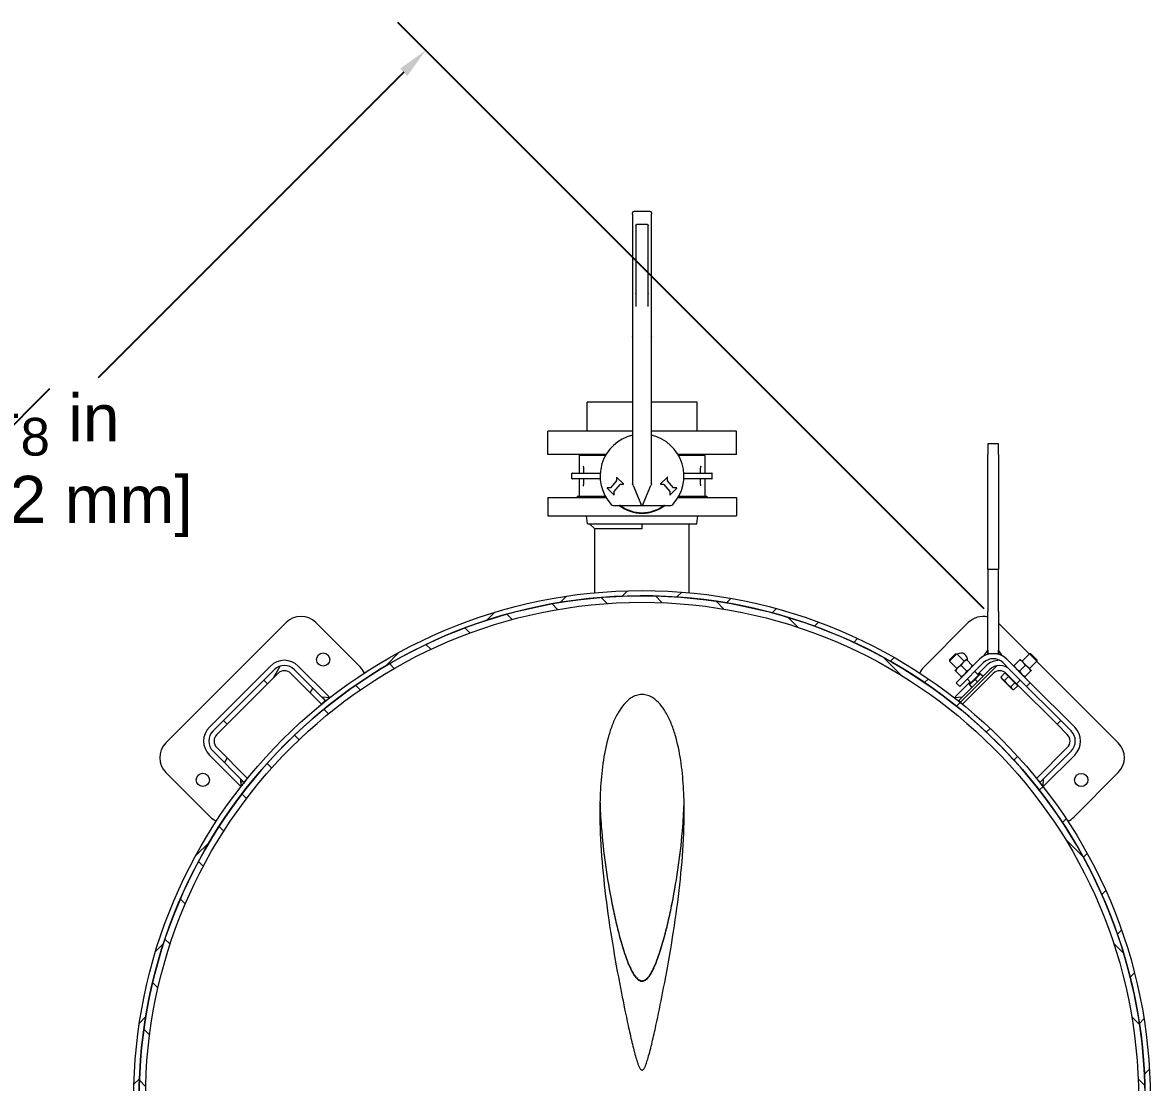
# Model space of a CAD drawing. Header units: inches. Extents: x 19 to 503, y 6 to 322.
# Drawn here: x 223.8 to 277.6, y 205.4 to 255.9 of the extents above; entities that cross this region are included whole.
import ezdxf

# ---------------------------------------------------------------- set-up
doc = ezdxf.new("R2010")
doc.units = ezdxf.units.IN
doc.header["$LTSCALE"] = 15
doc.header["$MEASUREMENT"] = 0
for name, color, linetype, lineweight in [('Dimension (ANSI)', 7, 'Continuous', 25), ('Hatch', 7, 'Continuous', 18), ('Visible', 7, 'Continuous', 18)]:
    doc.layers.add(name, color=color, linetype=linetype, lineweight=lineweight)
doc.styles.add('MEMCOR Medium', font='arial.ttf')
doc.dimstyles.new('Default (ANSI)', dxfattribs={"dimscale": 15, "dimtxt": 0.15, "dimasz": 0.098425, "dimexe": 0.125, "dimexo": 0.0625, "dimgap": 0.031496, "dimtad": 0, "dimtih": 1, "dimtoh": 1, "dimdec": 4, "dimrnd": 1e-08, "dimzin": 3, "dimdsep": 46, "dimlunit": 5, "dimtxsty": 'MEMCOR Medium', "dimcen": 0.09, "dimdle": 0.393701, "dimclrd": 256, "dimclre": 256, "dimclrt": 256, "dimadec": 0, "dimazin": 1, "dimtfac": 0.8, "dimtofl": 0, "dimtmove": 0, "dimatfit": 3, "dimfxl": 1, "dimfrac": 1, "dimtolj": 1, "dimtzin": 4, "dimlwd": -1, "dimlwe": -1, "dimarcsym": 0})

# ---------------------------------------------------------------- blocks, each defined once
blk = doc.blocks.new('*D27')
at = {"layer": 'Defpoints', "color": 0, "transparency": 16777216}
for p in [(270.371, 227.309), (203.361, 214.913), (230.664, 187.61)]:
    blk.add_point(p, dxfattribs=at)
at = {"layer": 'Dimension (ANSI)', "transparency": 16777216}
for p, q in [((269.708, 227.972), (241.738, 255.941)), ((242.02, 253.571), (227.441, 238.993)), ((204.405, 215.957), (218.984, 230.535)), ((230.001, 188.272), (202.035, 216.238))]:
    blk.add_line(p, q, dxfattribs=at)
for points in [[(241.846, 253.745), (242.194, 253.397), (243.064, 254.615)], [(204.231, 216.131), (204.579, 215.783), (203.361, 214.913)]]:
    blk.add_solid(points, dxfattribs=at)
at = {"layer": 'Dimension (ANSI)', "transparency": 16777216, "char_height": 2.25, "attachment_point": 5, "style": 'MEMCOR Medium'}
for s, insert in [('\\A1; 56{\\H0.8x;\\S1#8;} in', (223.213, 237.078)), ('\\A1;[1426.2 mm]', (223.213, 232.85))]:
    blk.add_mtext(s, dxfattribs=dict(at, insert=insert))

msp = doc.modelspace()

# ---------------------------------------------------------------- hatches: boundary and pattern name
at = {"layer": 'Hatch'}
h = msp.add_hatch(dxfattribs=at)
h.set_pattern_fill('ANSI31', color=256, scale=15, style=0)
edge = h.paths.add_edge_path()
edge.add_line((277.38724, 204.77726), (277.38753, 204.77697))
edge.add_spline(control_points=[(277.38753, 204.77697), (277.41938, 204.74579), (277.45113, 204.7145), (277.51462, 204.6516), (277.54635, 204.61997), (277.57798, 204.58825)], knot_values=[-0.68102593, -0.68102593, -0.68102593, -0.68102593, -0.34137369, -0.34137369, 0, 0, 0, 0], degree=3, periodic=0)
edge.add_line((277.57798, 204.58825), (277.63798, 204.58825))
edge.add_ellipse((253.38827, 204.58825), major_axis=(0, 24.24971), ratio=1, start_angle=270, end_angle=307.897761)
edge.add_ellipse((253.38827, 204.58825), major_axis=(-14.89549, 19.13564), ratio=1, start_angle=270, end_angle=270.590688)
edge.add_ellipse((253.38827, 204.58825), major_axis=(-15.09197, 18.98106), ratio=1, start_angle=270, end_angle=283.023092)
edge.add_ellipse((253.38827, 204.58825), major_axis=(-18.98106, 15.09197), ratio=1, start_angle=270, end_angle=270.590688)
edge.add_ellipse((253.38827, 204.58825), major_axis=(-19.13564, 14.89549), ratio=1, start_angle=270, end_angle=345.795532)
edge.add_ellipse((253.38827, 204.58825), major_axis=(-14.89549, 19.13564), ratio=1, start_angle=0, end_angle=0.590688)
edge.add_ellipse((253.38827, 204.58825), major_axis=(-18.98106, -15.09197), ratio=1, start_angle=270, end_angle=283.023092)
edge.add_ellipse((253.38827, 204.58825), major_axis=(-15.09197, -18.98106), ratio=1, start_angle=270, end_angle=270.590688)
edge.add_ellipse((253.38827, 204.58825), major_axis=(-14.89549, -19.13564), ratio=1, start_angle=270, end_angle=345.795532)
edge.add_ellipse((253.38827, 204.58825), major_axis=(14.89549, -19.13564), ratio=1, start_angle=270, end_angle=270.590688)
edge.add_ellipse((253.38827, 204.58825), major_axis=(15.09197, -18.98106), ratio=1, start_angle=270, end_angle=283.023092)
edge.add_ellipse((253.38827, 204.58825), major_axis=(18.98106, -15.09197), ratio=1, start_angle=270, end_angle=270.590688)
edge.add_ellipse((253.38827, 204.58825), major_axis=(19.13564, -14.89549), ratio=1, start_angle=270, end_angle=345.795532)
edge.add_ellipse((253.38827, 204.58825), major_axis=(19.13564, 14.89549), ratio=1, start_angle=270, end_angle=270.590688)
edge.add_ellipse((253.38827, 204.58825), major_axis=(18.98106, 15.09197), ratio=1, start_angle=270, end_angle=283.023092)
edge.add_ellipse((253.38827, 204.58825), major_axis=(15.09197, 18.98106), ratio=1, start_angle=270, end_angle=270.590688)
edge.add_ellipse((253.38827, 204.58825), major_axis=(14.89549, 19.13564), ratio=1, start_angle=270, end_angle=307.897761)
edge.add_line((277.63798, 204.58824), (277.57798, 204.58824))
edge.add_spline(control_points=[(277.57798, 204.58824), (277.54635, 204.55652), (277.51462, 204.5249), (277.45113, 204.46199), (277.41938, 204.43071), (277.38753, 204.39952)], knot_values=[-0.68207588, -0.68207588, -0.68207588, -0.68207588, -0.3407022, -0.3407022, -0.00104997, -0.00104997, -0.00104997, -0.00104997], degree=3, periodic=0)
edge.add_line((277.38753, 204.39952), (277.38724, 204.39923))
edge.add_ellipse((253.38827, 204.58825), major_axis=(-0.18902, -23.99896), ratio=1, start_angle=90.902504, end_angle=450, ccw=False)
h = msp.add_hatch(dxfattribs=at)
h.set_pattern_fill('ANSI31', color=256, scale=15, angle=90.0002, style=0)
edge = h.paths.add_edge_path()
edge.add_ellipse((253.38827, 204.58825), major_axis=(0, 24), ratio=1, start_angle=270, end_angle=270.450556)
edge.add_ellipse((253.38827, 204.58825), major_axis=(-0.18873, 23.99926), ratio=1, start_angle=270, end_angle=629.098888)
edge.add_ellipse((253.38827, 204.58825), major_axis=(0.18873, 23.99926), ratio=1, start_angle=270, end_angle=270.450556)
edge = h.paths.add_edge_path(flags=0)
edge.add_ellipse((253.38827, 204.58825), major_axis=(0, 23.69), ratio=1, start_angle=0, end_angle=360)
h = msp.add_hatch(dxfattribs=at)
h.set_pattern_fill('ANSI31', color=256, scale=15, angle=15, style=0)
edge = h.paths.add_edge_path()
edge.add_line((233.41241, 222.63572), (232.91997, 222.14327))
edge.add_ellipse((233.40787, 221.65537), major_axis=(-0.4879, -0.4879), ratio=1, start_angle=270, end_angle=360)
edge.add_line((232.91997, 221.16747), (234.23044, 219.857))
edge.add_line((234.23044, 219.857), (234.38797, 219.69947))
edge.add_line((234.38797, 219.69947), (234.56474, 219.87624))
edge.add_line((234.56474, 219.87624), (233.09674, 221.34424))
edge.add_ellipse((233.40787, 221.65537), major_axis=(-0.31113, 0.31113), ratio=1, start_angle=0, end_angle=90, ccw=False)
edge.add_line((233.09674, 221.9665), (233.58919, 222.45894))
edge.add_line((233.58919, 222.45894), (233.41241, 222.63572))
edge = h.paths.add_edge_path()
edge.add_line((238.10028, 223.41178), (238.27705, 223.58856))
edge.add_line((238.27705, 223.58856), (238.11953, 223.74608))
edge.add_line((238.11953, 223.74608), (236.80905, 225.05655))
edge.add_ellipse((236.32115, 224.56865), major_axis=(-0.4879, 0.4879), ratio=1, start_angle=270, end_angle=360)
edge.add_line((235.83325, 225.05655), (235.3408, 224.56411))
edge.add_line((235.3408, 224.56411), (235.51758, 224.38733))
edge.add_line((235.51758, 224.38733), (236.01002, 224.87978))
edge.add_ellipse((236.32115, 224.56865), major_axis=(0.31113, 0.31113), ratio=1, start_angle=0, end_angle=90, ccw=False)
edge.add_line((236.63228, 224.87978), (238.10028, 223.41178))
h = msp.add_hatch(dxfattribs=at)
h.set_pattern_fill('ANSI31', color=256, scale=15, style=0)
edge = h.paths.add_edge_path()
edge.add_line((271.43575, 224.56411), (270.9433, 225.05655))
edge.add_ellipse((270.4554, 224.56865), major_axis=(-0.4879, 0.4879), ratio=1, start_angle=270, end_angle=360)
edge.add_line((269.96749, 225.05655), (268.65702, 223.74608))
edge.add_line((268.65702, 223.74608), (268.4995, 223.58856))
edge.add_line((268.4995, 223.58856), (268.67627, 223.41178))
edge.add_line((268.67627, 223.41178), (270.14427, 224.87978))
edge.add_ellipse((270.4554, 224.56865), major_axis=(0.31113, 0.31113), ratio=1, start_angle=0, end_angle=90, ccw=False)
edge.add_line((270.76652, 224.87978), (271.25897, 224.38733))
edge.add_line((271.25897, 224.38733), (271.43575, 224.56411))
edge = h.paths.add_edge_path()
edge.add_line((272.21181, 219.87624), (272.38858, 219.69947))
edge.add_line((272.38858, 219.69947), (272.54611, 219.857))
edge.add_line((272.54611, 219.857), (273.85658, 221.16747))
edge.add_ellipse((273.36868, 221.65537), major_axis=(0.4879, 0.4879), ratio=1, start_angle=270, end_angle=360)
edge.add_line((273.85658, 222.14327), (273.36414, 222.63572))
edge.add_line((273.36414, 222.63572), (273.18736, 222.45894))
edge.add_line((273.18736, 222.45894), (273.6798, 221.9665))
edge.add_ellipse((273.36868, 221.65537), major_axis=(0.31113, -0.31113), ratio=1, start_angle=0, end_angle=90, ccw=False)
edge.add_line((273.6798, 221.34424), (272.21181, 219.87624))
h = msp.add_hatch(dxfattribs=at)
h.set_pattern_fill('ANSI31', color=256, scale=15, angle=-15, style=0)
edge = h.paths.add_edge_path()
edge.add_ellipse((253.38827, 204.58825), major_axis=(14.89549, 19.13564), ratio=1, start_angle=89.409312, end_angle=90)
edge.add_line((234.25264, 219.48374), (234.23044, 219.857))
edge.add_line((234.23044, 219.857), (234.38797, 219.69947))
edge.add_line((234.38797, 219.69947), (234.40721, 219.68022))
edge = h.paths.add_edge_path()
edge.add_line((272.54611, 219.857), (272.38858, 219.69947))
edge.add_line((272.38858, 219.69947), (272.36933, 219.68022))
edge.add_ellipse((253.38827, 204.58825), major_axis=(15.09197, -18.98106), ratio=1, start_angle=89.409312, end_angle=90, ccw=False)
edge.add_line((272.52391, 219.48374), (272.54611, 219.857))
edge = h.paths.add_edge_path()
edge.add_ellipse((253.38827, 204.58825), major_axis=(19.13564, -14.89549), ratio=1, start_angle=89.409312, end_angle=90)
edge.add_line((268.28376, 223.72388), (268.65702, 223.74608))
edge.add_line((268.65702, 223.74608), (268.4995, 223.58856))
edge.add_line((268.4995, 223.58856), (268.48025, 223.56931))
edge = h.paths.add_edge_path()
edge.add_line((268.65702, 185.43041), (268.4995, 185.58794))
edge.add_line((268.4995, 185.58794), (268.48025, 185.60719))
edge.add_ellipse((253.38827, 204.58825), major_axis=(-18.98106, -15.09197), ratio=1, start_angle=89.409312, end_angle=90, ccw=False)
edge.add_line((268.28376, 185.45261), (268.65702, 185.43041))
edge = h.paths.add_edge_path()
edge.add_ellipse((253.38827, 204.58825), major_axis=(-14.89549, -19.13564), ratio=1, start_angle=89.409312, end_angle=90)
edge.add_line((272.52391, 189.69276), (272.54611, 189.3195))
edge.add_line((272.54611, 189.3195), (272.38858, 189.47702))
edge.add_line((272.38858, 189.47702), (272.36933, 189.49627))
edge = h.paths.add_edge_path()
edge.add_line((234.23044, 189.3195), (234.38797, 189.47702))
edge.add_line((234.38797, 189.47702), (234.40721, 189.49627))
edge.add_ellipse((253.38827, 204.58825), major_axis=(-15.09197, 18.98106), ratio=1, start_angle=89.409312, end_angle=90, ccw=False)
edge.add_line((234.25264, 189.69276), (234.23044, 189.3195))
edge = h.paths.add_edge_path()
edge.add_ellipse((253.38827, 204.58825), major_axis=(-19.13564, 14.89549), ratio=1, start_angle=89.409312, end_angle=90)
edge.add_line((238.49278, 185.45261), (238.11953, 185.43041))
edge.add_line((238.11953, 185.43041), (238.27705, 185.58794))
edge.add_line((238.27705, 185.58794), (238.2963, 185.60719))
edge = h.paths.add_edge_path()
edge.add_line((238.11953, 223.74608), (238.27705, 223.58856))
edge.add_line((238.27705, 223.58856), (238.2963, 223.56931))
edge.add_ellipse((253.38827, 204.58825), major_axis=(18.98106, 15.09197), ratio=1, start_angle=89.409312, end_angle=90, ccw=False)
edge.add_line((238.49278, 223.72388), (238.11953, 223.74608))

# ---------------------------------------------------------------- linework, layer by layer
at = {"layer": 'Visible'}
for p, q in [((252.93827, 246.80187), (252.93827, 246.86687)), ((252.93827, 246.80187), (252.93827, 240.94987)), ((253.77827, 246.92687), (252.99827, 246.92687)), ((253.83827, 246.86687), (253.83827, 246.80187)), ((253.83827, 240.94987), (253.83827, 246.80187)), ((253.08827, 246.24187), (253.08827, 246.26187)), ((253.08827, 246.24187), (253.08827, 243.00896)), ((253.64827, 246.30187), (253.12827, 246.30187)), ((253.68827, 246.26187), (253.68827, 246.24187)), ((253.68827, 243.00896), (253.68827, 246.24187)), ((253.08827, 242.99611), (253.08827, 243.00896)), ((253.08827, 242.99611), (253.08827, 242.38793)), ((253.68827, 243.00896), (253.68827, 242.99611)), ((253.68827, 242.38793), (253.68827, 242.99611)), ((252.93827, 240.92673), (252.93827, 240.94987)), ((252.93827, 240.92673), (252.93827, 236.24472)), ((253.83827, 240.94987), (253.83827, 240.92673)), ((253.83827, 236.24472), (253.83827, 240.92673)), ((252.93827, 237.82549), (250.76327, 237.82549)), ((250.76327, 236.45049), (250.76327, 237.82549)), ((256.01327, 237.82549), (253.83827, 237.82549)), ((256.01327, 236.45049), (256.01327, 237.82549)), ((252.93827, 236.45049), (248.88827, 236.45049)), ((248.88827, 235.32549), (248.88827, 236.45049)), ((252.93827, 236.24472), (252.93827, 236.17886)), ((257.88827, 236.45049), (253.83827, 236.45049)), ((253.83827, 236.17886), (253.83827, 236.24472)), ((257.88827, 235.32549), (257.88827, 236.45049)), ((252.93827, 236.17886), (252.93827, 233.93138)), ((253.83827, 233.93138), (253.83827, 236.17886)), ((269.89286, 235.83776), (269.89286, 235.33776)), ((270.39286, 235.83776), (269.89286, 235.83776)), ((270.39286, 235.33776), (270.39286, 235.83776)), ((251.67008, 235.32549), (248.88827, 235.32549)), ((250.43552, 235.32549), (250.39615, 235.28612)), ((251.64723, 235.28612), (250.39615, 235.28612)), ((250.39615, 235.28612), (250.39615, 234.43966)), ((257.88827, 235.32549), (255.10647, 235.32549)), ((256.3804, 235.28612), (255.12932, 235.28612)), ((256.34103, 235.32549), (256.3804, 235.28612)), ((256.3804, 235.28612), (256.3804, 234.43966)), ((269.89286, 230.33776), (269.89286, 235.33776)), ((270.39286, 235.33776), (270.39286, 230.33776)), ((250.04332, 234.18376), (250.04332, 234.41998)), ((250.06301, 234.43966), (250.31208, 234.43966)), ((250.31208, 234.16407), (250.06301, 234.16407)), ((250.31208, 234.43966), (251.39303, 234.43966)), ((251.39303, 234.16407), (250.31208, 234.16407)), ((250.39615, 234.16407), (250.39615, 233.33825)), ((250.60963, 234.43966), (250.60963, 234.62752)), ((250.60963, 233.97622), (250.60963, 234.16407)), ((252.17421, 234.23352), (252.17421, 234.08325)), ((252.50528, 233.9266), (252.19129, 234.2406)), ((254.58526, 234.2406), (254.27127, 233.9266)), ((254.60233, 234.08325), (254.60233, 234.23352)), ((255.38352, 234.43966), (256.46446, 234.43966)), ((256.46446, 234.16407), (255.38352, 234.16407)), ((256.16692, 234.62752), (256.16692, 234.43966)), ((256.16692, 234.16407), (256.16692, 233.97622)), ((256.3804, 234.16407), (256.3804, 233.33825)), ((256.46446, 234.43966), (256.71354, 234.43966)), ((256.71354, 234.16407), (256.46446, 234.16407)), ((256.73322, 234.18376), (256.73322, 234.41998)), ((251.72469, 233.71725), (252.03868, 233.40325)), ((251.88098, 233.73432), (251.73176, 233.73432)), ((252.17189, 234.07684), (251.88866, 233.7379)), ((252.05575, 233.41032), (252.05575, 233.56059)), ((252.05808, 233.56701), (252.34131, 233.90594)), ((252.34898, 233.90953), (252.49821, 233.90953)), ((252.93827, 233.91002), (252.93827, 233.93138)), ((252.94146, 233.89437), (252.94745, 233.88028)), ((252.96146, 233.84731), (252.94745, 233.88028)), ((252.96146, 233.84731), (253.33191, 232.97567)), ((253.44464, 232.97567), (253.81509, 233.84731)), ((253.8291, 233.88028), (253.81509, 233.84731)), ((253.8291, 233.88028), (253.83509, 233.89437)), ((253.83827, 233.93138), (253.83827, 233.91002)), ((254.27834, 233.90953), (254.42757, 233.90953)), ((254.43524, 233.90594), (254.71847, 233.56701)), ((254.88789, 233.7379), (254.60466, 234.07684)), ((254.7208, 233.56059), (254.7208, 233.41032)), ((254.73787, 233.40325), (255.05186, 233.71725)), ((255.04479, 233.73432), (254.89557, 233.73432)), ((248.88827, 233.27825), (251.67008, 233.27825)), ((248.88827, 233.27825), (248.88827, 232.39825)), ((250.29327, 233.33825), (251.63572, 233.33825)), ((250.29327, 233.33825), (250.29327, 233.27825)), ((255.10647, 233.27825), (257.88827, 233.27825)), ((255.14082, 233.33825), (256.48327, 233.33825)), ((256.48327, 233.33825), (256.48327, 233.27825)), ((257.88827, 233.27825), (257.88827, 232.39825)), ((252.0135, 232.90187), (253.37358, 232.90187)), ((253.33777, 232.96187), (253.33191, 232.97567)), ((253.35219, 232.92796), (253.33777, 232.96187)), ((253.37358, 232.90187), (254.76305, 232.90187)), ((253.43877, 232.96187), (253.4288, 232.9384)), ((253.44464, 232.97567), (253.43877, 232.96187)), ((248.88827, 232.39825), (257.88827, 232.39825)), ((250.7787, 232.02825), (250.73327, 232.39825)), ((250.7787, 232.02825), (255.99784, 232.02825)), ((251.13827, 231.77825), (250.88827, 232.02825)), ((253.38827, 231.77825), (253.38827, 232.02825)), ((255.63827, 228.73334), (255.63827, 232.02825)), ((255.99784, 232.02825), (256.04327, 232.39825)), ((251.13827, 228.73334), (251.13827, 231.77825)), ((253.38827, 231.77825), (251.13827, 231.77825)), ((269.89286, 229.83776), (269.89286, 230.33776)), ((270.39286, 230.33776), (270.39286, 229.83776)), ((269.89286, 229.83776), (269.89286, 227.83776)), ((270.39286, 229.83776), (269.89286, 229.83776)), ((270.39286, 227.83776), (270.39286, 229.83776)), ((269.89286, 225.83776), (269.89286, 227.83776)), ((270.39286, 227.83776), (270.39286, 225.83776)), ((230.66783, 221.57052), (236.40954, 227.31222)), ((237.82375, 227.31222), (239.94507, 225.1909)), ((266.83501, 225.18737), (268.95633, 227.30869)), ((270.39286, 227.28638), (271.86643, 225.8128)), ((268.0549, 225.53681), (268.34172, 225.82363)), ((268.0549, 225.53681), (268.05491, 225.47007)), ((268.40846, 225.82363), (268.05491, 225.47007)), ((268.34172, 225.82363), (268.40846, 225.82363)), ((269.50646, 225.57416), (268.37509, 224.44278)), ((268.76541, 225.46667), (268.40846, 225.82363)), ((268.8538, 225.55506), (268.72122, 225.42248)), ((268.87748, 225.53138), (269.1469, 225.26196)), ((269.71914, 225.73178), (269.89286, 225.98984)), ((269.89286, 225.98984), (269.89286, 225.80234)), ((269.89286, 225.83776), (270.39286, 225.83776)), ((270.56657, 225.73178), (270.39286, 225.98984)), ((270.39286, 225.80234), (270.39286, 225.98984)), ((271.91062, 224.44278), (270.77925, 225.57416)), ((271.40823, 225.53138), (271.13881, 225.26196)), ((271.56449, 225.42248), (271.43191, 225.55506)), ((271.5203, 225.46667), (271.87725, 225.82363)), ((272.23081, 225.47007), (271.87725, 225.82363)), ((271.94399, 225.82363), (271.87725, 225.82363)), ((271.94399, 225.82363), (272.23081, 225.53681)), ((272.23081, 225.53681), (272.23081, 225.47007)), ((235.65647, 225.23333), (232.74319, 222.32005)), ((235.83325, 225.05655), (235.3408, 224.56411)), ((238.27705, 223.58856), (236.80905, 225.05655)), ((238.45383, 223.76533), (236.98583, 225.23333)), ((268.41186, 225.11312), (268.05491, 225.47007)), ((268.45605, 225.15732), (268.32347, 225.02473)), ((268.34715, 225.00105), (268.61657, 224.73163)), ((268.72122, 225.42248), (268.45605, 225.15732)), ((269.96749, 225.05655), (268.4995, 223.58856)), ((268.55187, 224.26601), (269.68324, 225.39738)), ((268.61232, 225.26621), (268.88174, 224.9968)), ((269.43575, 224.79634), (269.25897, 224.97311)), ((269.79072, 225.23333), (269.39474, 224.83735)), ((270.60248, 225.39738), (270.9433, 225.05655)), ((271.43575, 224.56411), (270.9433, 225.05655)), ((271.67339, 225.26621), (271.40398, 224.9968)), ((271.82966, 225.15732), (271.56449, 225.42248)), ((271.93856, 225.00105), (271.66914, 224.73163)), ((271.96224, 225.02473), (271.82966, 225.15732)), ((271.87385, 225.11312), (272.23081, 225.47007)), ((272.21998, 225.45925), (276.11225, 221.56698)), ((233.41241, 222.63572), (235.3408, 224.56411)), ((235.3408, 224.56411), (235.51758, 224.38733)), ((235.51758, 224.38733), (236.01002, 224.87978)), ((236.63228, 224.87978), (238.10028, 223.41178)), ((269.04118, 224.4838), (268.32272, 223.76533)), ((268.37509, 224.44278), (268.55187, 224.26601)), ((268.67627, 223.41178), (270.14427, 224.87978)), ((269.0822, 224.44278), (268.90542, 224.61956)), ((269.52414, 224.88473), (268.99381, 224.3544)), ((269.01149, 224.33672), (269.14407, 224.4693)), ((269.14407, 224.4693), (269.27665, 224.60188)), ((269.27665, 224.60188), (269.40924, 224.73446)), ((269.27665, 224.60188), (269.39474, 224.4838)), ((269.40924, 224.73446), (269.54182, 224.86705)), ((269.54182, 224.86705), (269.52414, 224.88473)), ((269.54182, 224.86705), (269.6599, 224.74896)), ((270.70335, 224.90759), (270.51632, 224.72055)), ((270.53318, 224.65633), (270.51969, 224.70664)), ((270.53318, 224.65633), (270.57647, 224.61303)), ((270.57647, 224.61303), (270.81316, 224.37634)), ((270.87103, 224.73991), (270.68399, 224.55288)), ((270.70335, 224.90759), (270.78719, 224.82375)), ((270.74389, 224.86705), (270.76154, 224.88469)), ((270.76652, 224.87978), (271.25897, 224.38733)), ((270.78719, 224.82375), (270.87103, 224.73991)), ((270.87103, 224.73991), (271.02388, 224.58706)), ((271.17674, 224.4342), (270.9897, 224.24717)), ((271.02388, 224.58706), (271.17674, 224.4342)), ((271.17674, 224.4342), (271.24575, 224.36519)), ((271.25897, 224.38733), (271.43575, 224.56411)), ((271.43575, 224.56411), (273.36414, 222.63572)), ((271.91062, 224.44278), (271.73385, 224.26601)), ((274.03336, 222.32005), (271.91062, 224.44278)), ((235.51758, 224.38733), (233.58919, 222.45894)), ((269.01149, 224.33672), (268.99381, 224.3544)), ((269.01149, 224.33672), (269.12957, 224.21863)), ((270.81316, 224.37634), (271.03503, 224.15447)), ((271.03503, 224.15447), (271.06351, 224.126)), ((271.06351, 224.126), (271.11382, 224.11252)), ((271.31477, 224.29617), (271.12773, 224.10914)), ((271.24575, 224.36519), (271.31477, 224.29617)), ((273.18736, 222.45894), (271.25897, 224.38733)), ((271.27422, 224.33672), (271.29191, 224.3544)), ((238.10028, 223.41178), (238.27705, 223.58856)), ((238.11953, 223.74608), (238.2963, 223.56931)), ((238.49278, 223.72388), (238.11953, 223.74608)), ((238.45383, 223.76533), (238.4169, 223.7284)), ((268.65702, 223.74608), (268.28376, 223.72388)), ((268.32272, 223.76533), (268.35965, 223.7284)), ((268.48025, 223.56931), (268.65702, 223.74608)), ((268.4995, 223.58856), (268.67627, 223.41178)), ((233.41241, 222.63572), (232.91997, 222.14327)), ((233.09674, 221.9665), (233.58919, 222.45894)), ((233.58919, 222.45894), (233.41241, 222.63572)), ((273.36414, 222.63572), (273.18736, 222.45894)), ((273.18736, 222.45894), (273.6798, 221.9665)), ((273.85658, 222.14327), (273.36414, 222.63572)), ((234.56474, 219.87624), (233.09674, 221.34424)), ((273.6798, 221.34424), (272.21181, 219.87624)), ((232.74319, 220.99069), (234.21119, 219.52269)), ((232.91997, 221.16747), (234.38797, 219.69947)), ((272.38858, 219.69947), (273.85658, 221.16747)), ((272.56536, 219.52269), (274.03336, 220.99069)), ((232.78915, 218.03498), (230.66783, 220.1563)), ((276.11225, 220.15277), (273.99093, 218.03145)), ((234.40721, 219.68022), (234.23044, 219.857)), ((234.23044, 219.857), (234.25264, 219.48374)), ((234.38797, 219.69947), (234.56474, 219.87624)), ((272.21181, 219.87624), (272.38858, 219.69947)), ((272.54611, 219.857), (272.36933, 219.68022)), ((272.52391, 219.48374), (272.54611, 219.857)), ((234.21119, 219.52269), (234.24812, 219.55963)), ((272.56536, 219.52269), (272.52843, 219.55963))]:
    msp.add_line(p, q, dxfattribs=at)
for centre, radius in [((253.38827, 204.58825), 24.24971), ((253.38827, 204.58825), 24), ((253.38827, 204.58825), 23.69), ((238.17731, 225.54446), 0.315), ((232.4356, 219.80275), 0.315), ((274.34449, 219.79921), 0.315)]:
    msp.add_circle(centre, radius, dxfattribs=at)
for centre, radius, start, end in [((252.99827, 246.86687), 0.06, 90, 180), ((253.77827, 246.86687), 0.06, 0, 90), ((253.12827, 246.26187), 0.04, 90, 180), ((253.64827, 246.26187), 0.04, 0, 90), ((253.38827, 234.30187), 2, 103.002878, 222.843643), ((253.38827, 234.30187), 2, 317.156357, 76.997122), ((250.06301, 234.41998), 0.01969, 90, 180), ((250.06301, 234.18376), 0.01969, 180, 270), ((252.18421, 234.23352), 0.01, 45, 180), ((254.59233, 234.23352), 0.01, 0, 135), ((256.71354, 234.41998), 0.01969, 0, 90), ((256.71354, 234.18376), 0.01969, 270, 0), ((251.73176, 233.72432), 0.01, 90, 225), ((251.88098, 233.74432), 0.01, 270, 320.116104), ((252.06575, 233.56059), 0.01, 140.116104, 180), ((252.16421, 234.08325), 0.01, 320.116104, 0), ((252.34898, 233.89953), 0.01, 90, 140.116104), ((252.49821, 233.91953), 0.01, 270, 45), ((252.97827, 233.91002), 0.04, 180, 203.025492), ((253.79827, 233.91002), 0.04, 336.974508, 0), ((254.27834, 233.91953), 0.01, 135, 270), ((254.42757, 233.89953), 0.01, 39.883896, 90), ((254.61233, 234.08325), 0.01, 180, 219.883896), ((254.7108, 233.56059), 0.01, 0, 39.883896), ((254.89557, 233.74432), 0.01, 219.883896, 270), ((255.04479, 233.72432), 0.01, 315, 90), ((252.04575, 233.41032), 0.01, 225, 0), ((254.7308, 233.41032), 0.01, 180, 315), ((252.0135, 233.02687), 0.125, 222.843643, 270), ((253.38827, 234.30187), 1.7715, 232.212687, 307.787313), ((252.31846, 232.84187), 0.06, 53.767952, 90), ((253.38827, 234.30187), 1.75, 233.767952, 306.232048), ((253.40741, 232.95142), 0.06, 220.95981, 235.682393), ((253.37358, 232.96187), 0.06, 270.253209, 308.64323), ((253.37358, 232.96187), 0.06, 308.64323, 336.974508), ((254.45809, 232.84187), 0.06, 90, 126.232048), ((254.76305, 233.02687), 0.125, 270, 317.156357), ((253.38827, 204.58825), 23.99971, 0.451252, 359.548748), ((237.11665, 226.60512), 1, 45, 135), ((269.66344, 226.60158), 1, 76.737167, 135), ((236.32115, 224.56865), 0.94, 45, 135), ((268.60278, 225.54092), 0.315, 351.529607, 123.555847), ((270.14286, 224.93776), 0.9, 45, 135), ((270.14286, 224.93776), 0.65, 45, 135), ((270.14286, 224.93776), 0.9, 106.12762, 118.085934), ((270.4554, 224.56865), 0.94, 90.107156, 135), ((270.14286, 224.93776), 0.9, 61.914066, 73.87238), ((236.32115, 224.56865), 0.69, 45, 135), ((236.32115, 224.56865), 0.44, 45, 135), ((239.23797, 224.4838), 1, 24.781319, 45), ((267.54212, 224.48026), 1, 135, 155.159006), ((270.4554, 224.56865), 0.69, 45, 135), ((270.4554, 224.56865), 0.44, 45, 135), ((253.38827, 204.58825), 24.24971, 127.897766, 128.488454), ((253.38827, 204.58825), 24.24971, 51.511546, 52.102234), ((233.40787, 221.65537), 0.94, 135, 225), ((273.36868, 221.65537), 0.94, 315, 45), ((233.40787, 221.65537), 0.69, 135, 225), ((233.40787, 221.65537), 0.44, 135, 225), ((273.36868, 221.65537), 0.44, 315, 45), ((273.36868, 221.65537), 0.69, 315, 45), ((231.37494, 220.86341), 1, 135, 225), ((275.40515, 220.85987), 1, 315, 45), ((253.38827, 204.58825), 24.24971, 141.511546, 142.102234), ((253.38827, 204.58825), 24.24971, 37.897766, 38.488454), ((233.49626, 218.74209), 1, 225, 245.159006), ((273.28382, 218.73855), 1, 294.781319, 315)]:
    msp.add_arc(centre, radius, start, end, dxfattribs=at)
for points, knots in [([(250.60963, 234.62752), (250.60963, 234.64497), (250.60873, 234.66244), (250.60533, 234.69527), (250.60285, 234.71067), (250.59722, 234.73647), (250.59412, 234.74722), (250.58882, 234.76205), (250.58654, 234.76703), (250.58447, 234.77094), (250.584, 234.77164), (250.58401, 234.77164)], [0, 0, 0, 0, 0.161515019, 0.161515019, 0.320400342, 0.320400342, 0.464793186, 0.464793186, 0.581087139, 0.581087139, 0.639252146, 0.639252146, 0.639252146, 0.639252146]), ([(256.19253, 234.77164), (256.19254, 234.77164), (256.19218, 234.77111), (256.19075, 234.76849), (256.18935, 234.76562), (256.1858, 234.75692), (256.18355, 234.7505), (256.17869, 234.73367), (256.17612, 234.72267), (256.17148, 234.69676), (256.16954, 234.6815), (256.1674, 234.65319), (256.16692, 234.64035), (256.16692, 234.62752)], [0.25121693, 0.25121693, 0.25121693, 0.25121693, 0.301774061, 0.301774061, 0.384608207, 0.384608207, 0.490235729, 0.490235729, 0.621034518, 0.621034518, 0.771730748, 0.771730748, 0.890481659, 0.890481659, 0.890481659, 0.890481659]), ([(250.58402, 233.8321), (250.58401, 233.8321), (250.58436, 233.83263), (250.58579, 233.83525), (250.5872, 233.83812), (250.59075, 233.84681), (250.593, 233.85324), (250.59786, 233.87007), (250.60043, 233.88107), (250.60507, 233.90697), (250.60701, 233.92223), (250.60915, 233.95054), (250.60963, 233.96338), (250.60963, 233.97622)], [0.25121693, 0.25121693, 0.25121693, 0.25121693, 0.301774061, 0.301774061, 0.384608207, 0.384608207, 0.490235729, 0.490235729, 0.621034518, 0.621034518, 0.771730748, 0.771730748, 0.890481659, 0.890481659, 0.890481659, 0.890481659]), ([(256.16692, 233.97622), (256.16692, 233.95876), (256.16782, 233.94129), (256.17122, 233.90846), (256.17369, 233.89307), (256.17933, 233.86726), (256.18243, 233.85652), (256.18773, 233.84169), (256.19, 233.83671), (256.19207, 233.8328), (256.19254, 233.8321), (256.19254, 233.8321)], [0, 0, 0, 0, 0.161515019, 0.161515019, 0.320400342, 0.320400342, 0.464793186, 0.464793186, 0.581087139, 0.581087139, 0.639252146, 0.639252146, 0.639252146, 0.639252146]), ([(253.3621, 232.91209), (253.36141, 232.91288), (253.36073, 232.91371), (253.35736, 232.91803), (253.35444, 232.92283), (253.35219, 232.92796)], [0.0923027288, 0.0923027288, 0.0923027288, 0.0923027288, 0.1039513514, 0.1039513514, 0.1517370835, 0.1517370835, 0.1517370835, 0.1517370835]), ([(253.38188, 232.91419), (253.37968, 232.90917), (253.37813, 232.90649), (253.37643, 232.90393), (253.37581, 232.90316), (253.37472, 232.90213), (253.37424, 232.90187), (253.37385, 232.90187)], [0, 0, 0, 0, 0.055402638, 0.055402638, 0.091701074, 0.091701074, 0.127427899, 0.127427899, 0.127427899, 0.127427899]), ([(253.38607, 232.92836), (253.38605, 232.92828), (253.38604, 232.92821), (253.38543, 232.92481), (253.38414, 232.91933), (253.38188, 232.91419)], [-0.0006488507, -0.0006488507, -0.0006488507, -0.0006488507, 0, 0, 0.02871512, 0.02871512, 0.02871512, 0.02871512]), ([(255.40127, 218.26073), (255.40127, 217.59246), (255.37161, 216.88928), (255.26323, 215.44562), (255.18458, 214.70513), (254.99273, 213.22048), (254.87959, 212.47621), (254.63482, 211.01844), (254.50331, 210.30491), (254.27495, 209.14075), (254.16627, 208.60859), (253.99272, 207.81196), (253.93316, 207.54671), (253.84109, 207.15881), (253.80993, 207.03119), (253.746, 206.78102), (253.7133, 206.65845), (253.65473, 206.45729), (253.62722, 206.36735), (253.58041, 206.23531), (253.56389, 206.19182), (253.53685, 206.12933), (253.52746, 206.10897), (253.50748, 206.06962), (253.49692, 206.05062), (253.47359, 206.01482), (253.45962, 205.99616), (253.43553, 205.97432), (253.42699, 205.96809), (253.40869, 205.9591), (253.39893, 205.95632), (253.37762, 205.95632), (253.36786, 205.9591), (253.34956, 205.96809), (253.34102, 205.97432), (253.31693, 205.99616), (253.30296, 206.01482), (253.27963, 206.05062), (253.26907, 206.06962), (253.24909, 206.10897), (253.2397, 206.12933), (253.21266, 206.19182), (253.19614, 206.23531), (253.14932, 206.36735), (253.12182, 206.45729), (253.06325, 206.65845), (253.03055, 206.78102), (252.96662, 207.03119), (252.93546, 207.15881), (252.84339, 207.54671), (252.78383, 207.81196), (252.61027, 208.60859), (252.5016, 209.14075), (252.27324, 210.30491), (252.14173, 211.01844), (251.89696, 212.47621), (251.78382, 213.22048), (251.59197, 214.70513), (251.51332, 215.44562), (251.40494, 216.88928), (251.37527, 217.59246), (251.37527, 218.65593), (251.38555, 219.06862), (251.4377, 219.90368), (251.4795, 220.32606), (251.60667, 221.15595), (251.6916, 221.56299), (251.86469, 222.14469), (251.93002, 222.33373), (252.08066, 222.6989), (252.16577, 222.87511), (252.33872, 223.16453), (252.42734, 223.29388), (252.63192, 223.52948), (252.74819, 223.6355), (252.94414, 223.76046), (253.02848, 223.80309), (253.16209, 223.8464), (253.20781, 223.85751), (253.29898, 223.87211), (253.34443, 223.8756), (253.43212, 223.8756), (253.47757, 223.87211), (253.56873, 223.85751), (253.61446, 223.8464), (253.74807, 223.80309), (253.83241, 223.76046), (254.02836, 223.6355), (254.14463, 223.52948), (254.3492, 223.29388), (254.43782, 223.16453), (254.61078, 222.87511), (254.69589, 222.6989), (254.84653, 222.33373), (254.91186, 222.14469), (255.08495, 221.56299), (255.16988, 221.15595), (255.29705, 220.32606), (255.33885, 219.90368), (255.391, 219.06862), (255.40127, 218.65593), (255.40127, 218.26073)], [0, 0, 0, 0, 5.31268728, 5.31268728, 10.62537456, 10.62537456, 15.93806184, 15.93806184, 21.25074912, 21.25074912, 25.03011836, 25.03011836, 26.91980298, 26.91980298, 27.86464529, 27.86464529, 28.8094876, 28.8094876, 29.46250495, 29.46250495, 29.78901363, 29.78901363, 29.95226796, 29.95226796, 30.1155223, 30.1155223, 30.27796031, 30.27796031, 30.35917931, 30.35917931, 30.44039831, 30.44039831, 30.52161731, 30.52161731, 30.60283631, 30.60283631, 30.76527432, 30.76527432, 30.92852865, 30.92852865, 31.09178299, 31.09178299, 31.41829167, 31.41829167, 32.07130902, 32.07130902, 33.01615133, 33.01615133, 33.96099364, 33.96099364, 35.85067826, 35.85067826, 39.6300475, 39.6300475, 44.94273478, 44.94273478, 50.25542206, 50.25542206, 55.56810934, 55.56810934, 60.88079662, 60.88079662, 64.02263663, 64.02263663, 67.16447664, 67.16447664, 70.30631665, 70.30631665, 71.87723665, 71.87723665, 73.44815666, 73.44815666, 74.5946823, 74.5946823, 75.74120795, 75.74120795, 76.40935121, 76.40935121, 76.74342284, 76.74342284, 77.07749448, 77.07749448, 77.41156611, 77.41156611, 77.74563774, 77.74563774, 78.41378101, 78.41378101, 79.56030666, 79.56030666, 80.7068323, 80.7068323, 82.2777523, 82.2777523, 83.84867231, 83.84867231, 86.99051232, 86.99051232, 90.13235233, 90.13235233, 93.27419234, 93.27419234, 93.27419234, 93.27419234]), ([(251.38176, 218.7921), (251.39168, 218.39324), (251.41287, 217.98237), (251.49034, 216.96467), (251.55772, 216.35017), (251.72932, 215.12033), (251.83334, 214.505), (252.01296, 213.6038), (252.07679, 213.30705), (252.21266, 212.72482), (252.28465, 212.43933), (252.43827, 211.88658), (252.52869, 211.58584), (252.68768, 211.14572), (252.74452, 211.00097), (252.83843, 210.79351), (252.87118, 210.72599), (252.94095, 210.59567), (252.9779, 210.53283), (253.06301, 210.40862), (253.11665, 210.34104), (253.20909, 210.26285), (253.24188, 210.24069), (253.3117, 210.20911), (253.34871, 210.19965), (253.38827, 210.19965)], [55.88057912, 55.88057912, 55.88057912, 55.88057912, 58.98126914, 58.98126914, 63.42789406, 63.42789406, 67.87451898, 67.87451898, 70.09783145, 70.09783145, 72.32114391, 72.32114391, 74.52416916, 74.52416916, 75.62568179, 75.62568179, 76.1764381, 76.1764381, 76.72719441, 76.72719441, 77.33020406, 77.33020406, 77.63170888, 77.63170888, 77.9332137, 77.9332137, 77.9332137, 77.9332137]), ([(251.38186, 218.79615), (251.39181, 218.39914), (251.41295, 217.99024), (251.49022, 216.97529), (251.55755, 216.36154), (251.72905, 215.13321), (251.83302, 214.51865), (252.01262, 213.61859), (252.07644, 213.32221), (252.21234, 212.74074), (252.28434, 212.45561), (252.43798, 211.90386), (252.52838, 211.60383), (252.68735, 211.16478), (252.74419, 211.02039), (252.83809, 210.81348), (252.87084, 210.74614), (252.94061, 210.61619), (252.97755, 210.55353), (253.0627, 210.42956), (253.11642, 210.36208), (253.20898, 210.28402), (253.24181, 210.26191), (253.31169, 210.23041), (253.34872, 210.22098), (253.42783, 210.22098), (253.46486, 210.23041), (253.53474, 210.26191), (253.56757, 210.28402), (253.66013, 210.36208), (253.71385, 210.42956), (253.799, 210.55353), (253.83594, 210.61619), (253.9057, 210.74614), (253.93846, 210.81348), (254.03236, 211.02039), (254.0892, 211.16478), (254.24817, 211.60383), (254.33857, 211.90386), (254.49221, 212.45561), (254.56421, 212.74074), (254.70011, 213.32221), (254.76393, 213.61859), (254.94353, 214.51865), (255.0475, 215.13321), (255.219, 216.36154), (255.28633, 216.97529), (255.3636, 217.99024), (255.38474, 218.39914), (255.39469, 218.79615)], [32.48177431, 32.48177431, 32.48177431, 32.48177431, 35.56761626, 35.56761626, 40.00915712, 40.00915712, 44.45069798, 44.45069798, 46.67146842, 46.67146842, 48.89223885, 48.89223885, 51.09063584, 51.09063584, 52.18983434, 52.18983434, 52.73943358, 52.73943358, 53.28903283, 53.28903283, 53.8918683, 53.8918683, 54.19328604, 54.19328604, 54.49470377, 54.49470377, 54.7961215, 54.7961215, 55.09753924, 55.09753924, 55.70037471, 55.70037471, 56.24997395, 56.24997395, 56.7995732, 56.7995732, 57.8987717, 57.8987717, 60.09716869, 60.09716869, 62.31793912, 62.31793912, 64.53870955, 64.53870955, 68.98025042, 68.98025042, 73.42179128, 73.42179128, 76.50763323, 76.50763323, 76.50763323, 76.50763323]), ([(253.38827, 210.19965), (253.42784, 210.19965), (253.46485, 210.20911), (253.53467, 210.24069), (253.56745, 210.26285), (253.6599, 210.34104), (253.71354, 210.40862), (253.79865, 210.53283), (253.83559, 210.59567), (253.90537, 210.72599), (253.93812, 210.79351), (254.03203, 211.00097), (254.08887, 211.14572), (254.24786, 211.58584), (254.33828, 211.88658), (254.4919, 212.43933), (254.56389, 212.72482), (254.69976, 213.30705), (254.76359, 213.6038), (254.94321, 214.505), (255.04723, 215.12033), (255.21883, 216.35017), (255.28621, 216.96467), (255.36368, 217.98237), (255.38487, 218.39324), (255.39479, 218.7921)], [0, 0, 0, 0, 0.30150482, 0.30150482, 0.60300964, 0.60300964, 1.20601929, 1.20601929, 1.7567756, 1.7567756, 2.30753191, 2.30753191, 3.40904454, 3.40904454, 5.61206979, 5.61206979, 7.83538226, 7.83538226, 10.05869472, 10.05869472, 14.50531964, 14.50531964, 18.95194456, 18.95194456, 22.05263458, 22.05263458, 22.05263458, 22.05263458])]:
    msp.add_open_spline(points, degree=3, knots=knots, dxfattribs=at)
msp.add_open_spline([(253.37358, 232.90187), (253.37358, 232.90187), (253.37367, 232.90187), (253.37385, 232.90187)], degree=3, dxfattribs=at)
for points, weights in [([(268.87748, 225.53138), (268.78275, 225.48401), (268.72122, 225.42248)], [1, 1.0379548493, 1]), ([(268.8538, 225.55506), (268.8538, 225.55506), (268.87748, 225.53138)], [1, 1.0379548493, 1]), ([(271.40823, 225.53138), (271.43191, 225.55506), (271.43191, 225.55506)], [1, 1.0379548493, 1]), ([(271.56449, 225.42248), (271.50296, 225.48401), (271.40823, 225.53138)], [1, 1.0379548493, 1]), ([(268.34715, 225.00105), (268.32347, 225.02473), (268.32347, 225.02473)], [1, 1.0379548493, 1]), ([(268.45605, 225.15732), (268.39452, 225.09578), (268.34715, 225.00105)], [1, 1.0379548493, 1]), ([(268.61232, 225.26621), (268.51759, 225.21885), (268.45605, 225.15732)], [1, 1.0379548493, 1]), ([(268.72122, 225.42248), (268.65969, 225.36095), (268.61232, 225.26621)], [1, 1.0379548493, 1]), ([(268.77284, 224.84053), (268.83437, 224.90206), (268.88174, 224.9968)], [1, 1.0379548493, 1]), ([(268.88174, 224.9968), (268.97647, 225.04417), (269.038, 225.1057)], [1, 1.0379548493, 1]), ([(269.038, 225.1057), (269.09953, 225.16723), (269.1469, 225.26196)], [1, 1.0379548493, 1]), ([(269.1469, 225.26196), (269.17058, 225.23828), (269.17058, 225.23828)], [1, 1.0379548493, 1]), ([(271.11513, 225.23828), (271.11513, 225.23828), (271.13881, 225.26196)], [1, 1.0379548493, 1]), ([(271.13881, 225.26196), (271.18618, 225.16723), (271.24771, 225.1057)], [1, 1.0379548493, 1]), ([(271.24771, 225.1057), (271.30924, 225.04417), (271.40398, 224.9968)], [1, 1.0379548493, 1]), ([(271.40398, 224.9968), (271.45134, 224.90206), (271.51288, 224.84053)], [1, 1.0379548493, 1]), ([(271.67339, 225.26621), (271.62603, 225.36095), (271.56449, 225.42248)], [1, 1.0379548493, 1]), ([(271.82966, 225.15732), (271.76813, 225.21885), (271.67339, 225.26621)], [1, 1.0379548493, 1]), ([(271.93856, 225.00105), (271.89119, 225.09578), (271.82966, 225.15732)], [1, 1.0379548493, 1]), ([(271.96224, 225.02473), (271.96224, 225.02473), (271.93856, 225.00105)], [1, 1.0379548493, 1]), ([(268.61657, 224.73163), (268.71131, 224.779), (268.77284, 224.84053)], [1, 1.0379548493, 1]), ([(268.64025, 224.70795), (268.64025, 224.70795), (268.61657, 224.73163)], [1, 1.0379548493, 1]), ([(270.51969, 224.70664), (270.5179, 224.71336), (270.51632, 224.72055)], [1.00771288784, 1.00435648424, 1]), ([(270.51632, 224.72055), (270.53756, 224.65194), (270.57647, 224.61303)], [1, 1.0379548493, 1]), ([(270.57647, 224.61303), (270.61538, 224.57412), (270.68399, 224.55288)], [1, 1.0379548493, 1]), ([(270.68399, 224.55288), (270.74222, 224.44728), (270.81316, 224.37634)], [1, 1.0379548493, 1]), ([(271.51288, 224.84053), (271.57441, 224.779), (271.66914, 224.73163)], [1, 1.0379548493, 1]), ([(271.66914, 224.73163), (271.64546, 224.70795), (271.64546, 224.70795)], [1, 1.0379548493, 1]), ([(270.81316, 224.37634), (270.8841, 224.3054), (270.9897, 224.24717)], [1, 1.0379548493, 1]), ([(270.9897, 224.24717), (271.003, 224.1865), (271.03503, 224.15447)], [1, 1.0379548493, 1]), ([(271.03503, 224.15447), (271.06706, 224.12244), (271.12773, 224.10914)], [1, 1.0379548493, 1])]:
    msp.add_rational_spline(points, weights, degree=2, dxfattribs=at)

# ---------------------------------------------------------------- dimensions: what is measured, and where the dimension line sits
at = {"layer": 'Dimension (ANSI)'}
dim = msp.add_linear_dim(base=(203.36123, 214.91258), p1=(270.37055, 227.30869), p2=(230.6643, 187.60951), angle=225, text=' <> in\\X[1426.2 mm]', dimstyle='Default (ANSI)', override={"dimgap": 0.031496, "dimdec": 4, "dimpost": '', "dimtol": 0, "dimlim": 0, "dimtp": 0, "dimtm": 0, "dimtdec": 2, "dimatfit": 1}, dxfattribs=at)
dim.commit()
dim.dimension.update_dxf_attribs({"geometry": '*D27', "text_midpoint": (223.21259, 234.76393), "dimtype": 160})

doc.saveas('drawing.dxf')
